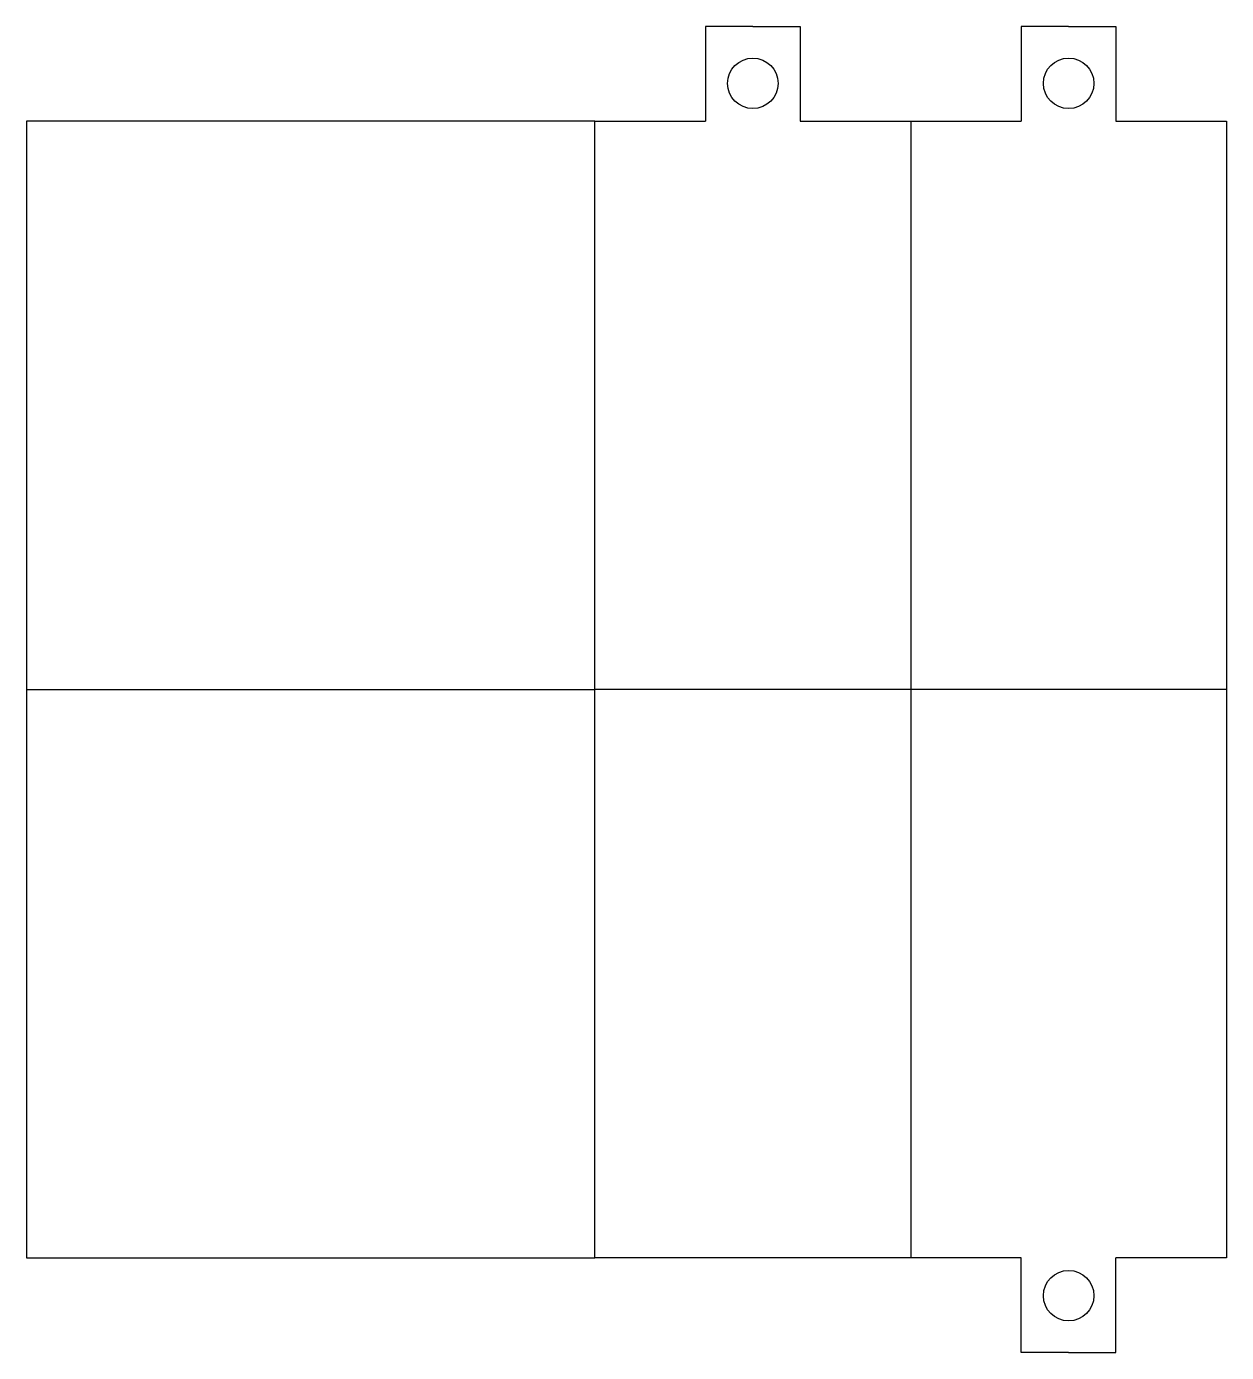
# Model space of a CAD drawing. Header units: millimetres. Extents: x 8 to 198, y -99 to 111.
import ezdxf

# ---------------------------------------------------------------- set-up
doc = ezdxf.new("R2010")
doc.units = ezdxf.units.MM

msp = doc.modelspace()

# ---------------------------------------------------------------- linework, layer by layer
for p, q in [((123.14, 110.82), (115.64, 110.82)), ((115.64, 110.82), (115.64, 95.82)), ((123.14, 110.82), (130.64, 110.82)), ((130.64, 110.82), (130.64, 95.82)), ((173.14, 110.82), (165.64, 110.82)), ((165.64, 110.82), (165.64, 95.82)), ((173.14, 110.82), (180.64, 110.82)), ((180.64, 110.82), (180.64, 95.82)), ((165.64, -99.18), (165.64, -84.18)), ((180.64, -99.18), (180.64, -84.18)), ((173.14, -99.18), (165.64, -99.18)), ((173.14, -99.18), (180.64, -99.18))]:
    msp.add_line(p, q)
msp.add_lwpolyline([(8.14, 5.82), (98.14, 5.82), (98.14, 95.82), (8.14, 95.82)], close=True)
for points in [[(130.64, 95.82), (148.14, 95.82), (148.14, 5.82), (98.14, 5.82)], [(98.14, 95.82), (115.64, 95.82)], [(180.64, 95.82), (198.14, 95.82), (198.14, 5.82), (148.14, 5.82)], [(148.14, 95.82), (165.64, 95.82)], [(8.14, 5.82), (8.14, -84.18), (98.14, -84.18), (98.14, 5.82)], [(148.14, 5.82), (148.14, -84.18), (98.14, -84.18)], [(198.14, 5.82), (198.14, -84.18), (180.64, -84.18)], [(165.64, -84.18), (148.14, -84.18)]]:
    msp.add_lwpolyline(points)
for centre in [(123.14, 101.82), (173.14, 101.82), (173.14, -90.18)]:
    msp.add_circle(centre, 4)

doc.saveas('drawing.dxf')
